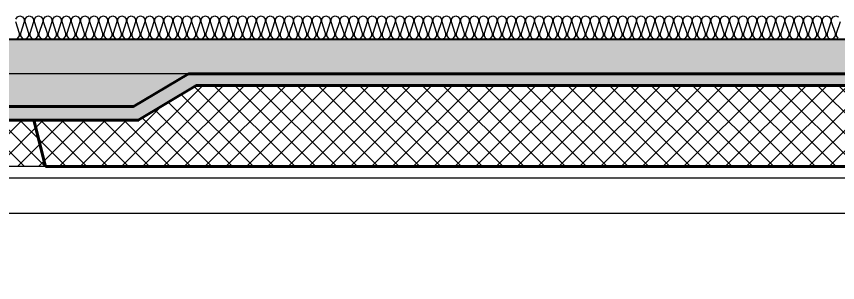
# Model space of a CAD drawing. Header units: millimetres. Extents: x 0 to 420000, y 0 to 297000.
# Drawn here: x 179207 to 182750, y 177200 to 178348 of the extents above; entities that cross this region are included whole.
import ezdxf
from ezdxf.enums import TextEntityAlignment as Align

# ---------------------------------------------------------------- set-up
doc = ezdxf.new("R2010")
doc.units = ezdxf.units.MM
doc.linetypes.add('CEN', pattern=[62, 60, -1, 0, -1])
for name, color, linetype, lineweight in [('A-AXIS-LINE', 1, 'CEN', 15), ('A-CONC-LIN1', 2, 'Continuous', 40), ('A-CONC-LIN2', 7, 'Continuous', 25), ('A-XXXX-INSL1', 15, 'Continuous', 18), ('A-XXXX-INSL2', 8, 'Continuous', 18)]:
    doc.layers.add(name, color=color, linetype=linetype, lineweight=lineweight)
doc.layers.add('A-CONC-SOLD', color=253, linetype='CEN')
doc.layers.add('A-XXXX-NPLT', color=144, linetype='Continuous', lineweight=15, plot=False)
doc.styles.add('맑은고딕', font='')
doc.styles.get('맑은고딕').set_extended_font_data('Malgun Gothic')

# ---------------------------------------------------------------- blocks, each defined once
blk = doc.blocks.new('axis(220316)')
at = {"layer": 'A-AXIS-LINE', "ltscale": 1000}
blk.add_line((4631788.1, -422118.7), (4955413.1, -422118.7), dxfattribs=at)
blk = doc.blocks.new('PS2(횡)')
at = {"layer": 'A-CONC-SOLD'}
h = blk.add_hatch(color=256, dxfattribs=at)
h.dxf.hatch_style = 1
h.paths.add_polyline_path([(1020, 0), (1020, -290), (1700, -290), (1937.4, -150), (9062.6, -150), (9300, -290), (9980, -290), (9980, 0)])
h = blk.add_hatch(color=256, dxfattribs=at)
h.dxf.hatch_style = 1
h.paths.add_polyline_path([(9980, -290), (9980, -350), (9280, -350), (9030, -200), (1970, -200), (1720, -350), (1020, -350), (1020, -290), (1700, -290), (1937.4, -150), (9062.6, -150), (9300, -290)])
at = {"layer": 'A-XXXX-INSL2'}
h = blk.add_hatch(dxfattribs=at)
h.set_pattern_fill('ANSI37', color=256, scale=20)
h.set_pattern_definition([(45, (-244012.5, -188500), (-44.90128, 44.90128), []), (135, (-244012.5, -188500), (-44.90128, -44.90128), [])])
h.paths.add_polyline_path([(1100, -550), (9900, -550), (9900, -350), (9280, -350), (9030, -200), (1970, -200), (1720, -350), (1100, -350)])
at = {"layer": 'A-CONC-LIN1', "color": 2}
for p, q in [((1320, -550), (1270, -350)), ((9680, -550), (9730, -350)), ((1320, -550), (9680, -550))]:
    blk.add_line(p, q, dxfattribs=at)
blk.add_lwpolyline([(9980, -290), (9980, -350), (9280, -350), (9030, -200), (1970, -200), (1720, -350), (1020, -350), (1020, -290), (1700, -290), (1937.4, -150), (9062.6, -150), (9300, -290)], close=True, dxfattribs=at)
at = {"layer": 'A-CONC-LIN2'}
blk.add_line((1020, 0), (9980, 0), dxfattribs=at)
at = {"layer": 'A-XXXX-INSL2'}
for p, q in [((1320, -550), (1100, -550)), ((9680, -550), (9900, -550))]:
    blk.add_line(p, q, dxfattribs=at)
at = {"layer": 'A-XXXX-NPLT'}
for p, q in [((1937.4, -150), (1020, -150)), ((9062.6, -150), (9980, -150))]:
    blk.add_line(p, q, dxfattribs=at)
at = {"layer": 'A-XXXX-NPLT', "style": '맑은고딕'}
blk.add_text('PS2', height=100, dxfattribs=at).set_placement((5500, -75), align=Align.MIDDLE)
blk = doc.blocks.new('횡3층')
at = {"layer": 'A-XXXX-INSL1'}
blk.add_lwpolyline([(4800450.6, -237918.7), (4791750.6, -237918.7), (4791750.6, -238368.7), (4791197, -238368.7), (4791117, -237788.7), (4790084.1, -237788.7), (4790004.1, -238368.7), (4789450.6, -238368.7), (4789450.6, -237918.7), (4780750.6, -237918.7), (4780750.6, -238368.7), (4780197, -238368.7), (4780117, -237788.7), (4779084.1, -237788.7), (4779004.1, -238368.7), (4778450.6, -238368.7), (4778450.6, -237918.7), (4769750.6, -237918.7)], dxfattribs=at)
at = {"layer": 'A-XXXX-INSL2'}
for points in [[(4780790.6, -237318.7), (4780801.6, -237314.7), (4780808.6, -237304.7), (4780808.6, -237293.7), (4780792.6, -237243.7)], [(4780792.6, -237232.7), (4780799.6, -237222.7), (4780810.6, -237218.7), (4780821.6, -237222.7), (4780828.6, -237232.7), (4780828.6, -237243.7), (4780812.6, -237293.7), (4780812.6, -237304.7), (4780819.6, -237314.7), (4780830.6, -237318.7), (4780841.6, -237314.7), (4780848.6, -237304.7), (4780848.6, -237293.7), (4780832.6, -237243.7), (4780832.6, -237232.7), (4780839.6, -237222.7), (4780850.6, -237218.7), (4780861.6, -237222.7), (4780868.6, -237232.7), (4780868.6, -237243.7), (4780852.6, -237293.7), (4780852.6, -237304.7), (4780859.6, -237314.7), (4780870.6, -237318.7), (4780881.6, -237314.7), (4780888.6, -237304.7), (4780888.6, -237293.7), (4780872.6, -237243.7), (4780872.6, -237232.7), (4780879.6, -237222.7), (4780890.6, -237218.7), (4780901.6, -237222.7), (4780908.6, -237232.7), (4780908.6, -237243.7), (4780892.6, -237293.7), (4780892.6, -237304.7), (4780899.6, -237314.7), (4780910.6, -237318.7), (4780921.6, -237314.7), (4780928.6, -237304.7), (4780928.6, -237293.7), (4780912.6, -237243.7), (4780912.6, -237232.7), (4780919.6, -237222.7), (4780930.6, -237218.7), (4780941.6, -237222.7), (4780948.6, -237232.7), (4780948.6, -237243.7), (4780932.6, -237293.7), (4780932.6, -237304.7), (4780939.6, -237314.7), (4780950.6, -237318.7), (4780961.6, -237314.7), (4780968.6, -237304.7), (4780968.6, -237293.7), (4780952.6, -237243.7), (4780952.6, -237232.7), (4780959.6, -237222.7), (4780970.6, -237218.7), (4780981.6, -237222.7), (4780988.6, -237232.7), (4780988.6, -237243.7), (4780972.6, -237293.7), (4780972.6, -237304.7), (4780979.6, -237314.7), (4780990.6, -237318.7), (4781001.6, -237314.7), (4781008.6, -237304.7), (4781008.6, -237293.7), (4780992.6, -237243.7), (4780992.6, -237232.7), (4780999.6, -237222.7), (4781010.6, -237218.7), (4781021.6, -237222.7), (4781028.6, -237232.7), (4781028.6, -237243.7), (4781012.6, -237293.7), (4781012.6, -237304.7), (4781019.6, -237314.7), (4781030.6, -237318.7), (4781041.6, -237314.7), (4781048.6, -237304.7), (4781048.6, -237293.7), (4781032.6, -237243.7), (4781032.6, -237232.7), (4781039.6, -237222.7), (4781050.6, -237218.7), (4781061.6, -237222.7), (4781068.6, -237232.7), (4781068.6, -237243.7), (4781052.6, -237293.7), (4781052.6, -237304.7), (4781059.6, -237314.7), (4781070.6, -237318.7), (4781081.6, -237314.7), (4781088.6, -237304.7), (4781088.6, -237293.7), (4781072.6, -237243.7), (4781072.6, -237232.7), (4781079.6, -237222.7), (4781090.6, -237218.7), (4781101.6, -237222.7), (4781108.6, -237232.7), (4781108.6, -237243.7), (4781092.6, -237293.7), (4781092.6, -237304.7), (4781099.6, -237314.7), (4781110.6, -237318.7), (4781121.6, -237314.7), (4781128.6, -237304.7), (4781128.6, -237293.7), (4781112.6, -237243.7), (4781112.6, -237232.7), (4781119.6, -237222.7), (4781130.6, -237218.7), (4781141.6, -237222.7), (4781148.6, -237232.7), (4781148.6, -237243.7), (4781132.6, -237293.7), (4781132.6, -237304.7), (4781139.6, -237314.7), (4781150.6, -237318.7), (4781161.6, -237314.7), (4781168.6, -237304.7), (4781168.6, -237293.7), (4781152.6, -237243.7), (4781152.6, -237232.7), (4781159.6, -237222.7), (4781170.6, -237218.7), (4781181.6, -237222.7), (4781188.6, -237232.7), (4781188.6, -237243.7), (4781172.6, -237293.7), (4781172.6, -237304.7), (4781179.6, -237314.7), (4781190.6, -237318.7), (4781201.6, -237314.7), (4781208.6, -237304.7), (4781208.6, -237293.7), (4781192.6, -237243.7), (4781192.6, -237232.7), (4781199.6, -237222.7), (4781210.6, -237218.7), (4781221.6, -237222.7), (4781228.6, -237232.7), (4781228.6, -237243.7), (4781212.6, -237293.7), (4781212.6, -237304.7), (4781219.6, -237314.7), (4781230.6, -237318.7), (4781241.6, -237314.7), (4781248.6, -237304.7), (4781248.6, -237293.7), (4781232.6, -237243.7), (4781232.6, -237232.7), (4781239.6, -237222.7), (4781250.6, -237218.7), (4781261.6, -237222.7), (4781268.6, -237232.7), (4781268.6, -237243.7), (4781252.6, -237293.7), (4781252.6, -237304.7), (4781259.6, -237314.7), (4781270.6, -237318.7), (4781281.6, -237314.7), (4781288.6, -237304.7), (4781288.6, -237293.7), (4781272.6, -237243.7), (4781272.6, -237232.7), (4781279.6, -237222.7), (4781290.6, -237218.7), (4781301.6, -237222.7), (4781308.6, -237232.7), (4781308.6, -237243.7), (4781292.6, -237293.7), (4781292.6, -237304.7), (4781299.6, -237314.7), (4781310.6, -237318.7), (4781321.6, -237314.7), (4781328.6, -237304.7), (4781328.6, -237293.7), (4781312.6, -237243.7), (4781312.6, -237232.7), (4781319.6, -237222.7), (4781330.6, -237218.7), (4781341.6, -237222.7), (4781348.6, -237232.7), (4781348.6, -237243.7), (4781332.6, -237293.7), (4781332.6, -237304.7), (4781339.6, -237314.7), (4781350.6, -237318.7), (4781361.6, -237314.7), (4781368.6, -237304.7), (4781368.6, -237293.7), (4781352.6, -237243.7), (4781352.6, -237232.7), (4781359.6, -237222.7), (4781370.6, -237218.7), (4781381.6, -237222.7), (4781388.6, -237232.7), (4781388.6, -237243.7), (4781372.6, -237293.7), (4781372.6, -237304.7), (4781379.6, -237314.7), (4781390.6, -237318.7), (4781401.6, -237314.7), (4781408.6, -237304.7), (4781408.6, -237293.7), (4781392.6, -237243.7), (4781392.6, -237232.7), (4781399.6, -237222.7), (4781410.6, -237218.7), (4781421.6, -237222.7), (4781428.6, -237232.7), (4781428.6, -237243.7), (4781412.6, -237293.7), (4781412.6, -237304.7), (4781419.6, -237314.7), (4781430.6, -237318.7), (4781441.6, -237314.7), (4781448.6, -237304.7), (4781448.6, -237293.7), (4781432.6, -237243.7), (4781432.6, -237232.7), (4781439.6, -237222.7), (4781450.6, -237218.7), (4781461.6, -237222.7), (4781468.6, -237232.7), (4781468.6, -237243.7), (4781452.6, -237293.7), (4781452.6, -237304.7), (4781459.6, -237314.7), (4781470.6, -237318.7), (4781481.6, -237314.7), (4781488.6, -237304.7), (4781488.6, -237293.7), (4781472.6, -237243.7), (4781472.6, -237232.7), (4781479.6, -237222.7), (4781490.6, -237218.7), (4781501.6, -237222.7), (4781508.6, -237232.7), (4781508.6, -237243.7), (4781492.6, -237293.7), (4781492.6, -237304.7), (4781499.6, -237314.7), (4781510.6, -237318.7), (4781521.6, -237314.7), (4781528.6, -237304.7), (4781528.6, -237293.7), (4781512.6, -237243.7), (4781512.6, -237232.7), (4781519.6, -237222.7), (4781530.6, -237218.7), (4781541.6, -237222.7), (4781548.6, -237232.7), (4781548.6, -237243.7), (4781532.6, -237293.7), (4781532.6, -237304.7), (4781539.6, -237314.7), (4781550.6, -237318.7), (4781561.6, -237314.7), (4781568.6, -237304.7), (4781568.6, -237293.7), (4781552.6, -237243.7), (4781552.6, -237232.7), (4781559.6, -237222.7), (4781570.6, -237218.7), (4781581.6, -237222.7), (4781588.6, -237232.7), (4781588.6, -237243.7), (4781572.6, -237293.7), (4781572.6, -237304.7), (4781579.6, -237314.7), (4781590.6, -237318.7), (4781601.6, -237314.7), (4781608.6, -237304.7), (4781608.6, -237293.7), (4781592.6, -237243.7), (4781592.6, -237232.7), (4781599.6, -237222.7), (4781610.6, -237218.7), (4781621.6, -237222.7), (4781628.6, -237232.7), (4781628.6, -237243.7), (4781612.6, -237293.7), (4781612.6, -237304.7), (4781619.6, -237314.7), (4781630.6, -237318.7), (4781641.6, -237314.7), (4781648.6, -237304.7), (4781648.6, -237293.7), (4781632.6, -237243.7), (4781632.6, -237232.7), (4781639.6, -237222.7), (4781650.6, -237218.7), (4781661.6, -237222.7), (4781668.6, -237232.7), (4781668.6, -237243.7), (4781652.6, -237293.7), (4781652.6, -237304.7), (4781659.6, -237314.7), (4781670.6, -237318.7), (4781681.6, -237314.7), (4781688.6, -237304.7), (4781688.6, -237293.7), (4781672.6, -237243.7), (4781672.6, -237232.7), (4781679.6, -237222.7), (4781690.6, -237218.7), (4781701.6, -237222.7), (4781708.6, -237232.7), (4781708.6, -237243.7), (4781692.6, -237293.7), (4781692.6, -237304.7), (4781699.6, -237314.7), (4781710.6, -237318.7), (4781721.6, -237314.7), (4781728.6, -237304.7), (4781728.6, -237293.7), (4781712.6, -237243.7), (4781712.6, -237232.7), (4781719.6, -237222.7), (4781730.6, -237218.7), (4781741.6, -237222.7), (4781748.6, -237232.7), (4781748.6, -237243.7), (4781732.6, -237293.7), (4781732.6, -237304.7), (4781739.6, -237314.7), (4781750.6, -237318.7), (4781761.6, -237314.7), (4781768.6, -237304.7), (4781768.6, -237293.7), (4781752.6, -237243.7), (4781752.6, -237232.7), (4781759.6, -237222.7), (4781770.6, -237218.7), (4781781.6, -237222.7), (4781788.6, -237232.7), (4781788.6, -237243.7), (4781772.6, -237293.7), (4781772.6, -237304.7), (4781779.6, -237314.7), (4781790.6, -237318.7), (4781801.6, -237314.7), (4781808.6, -237304.7), (4781808.6, -237293.7), (4781792.6, -237243.7), (4781792.6, -237232.7), (4781799.6, -237222.7), (4781810.6, -237218.7), (4781821.6, -237222.7), (4781828.6, -237232.7), (4781828.6, -237243.7), (4781812.6, -237293.7), (4781812.6, -237304.7), (4781819.6, -237314.7), (4781830.6, -237318.7), (4781841.6, -237314.7), (4781848.6, -237304.7), (4781848.6, -237293.7), (4781832.6, -237243.7), (4781832.6, -237232.7), (4781839.6, -237222.7), (4781850.6, -237218.7), (4781861.6, -237222.7), (4781868.6, -237232.7), (4781868.6, -237243.7), (4781852.6, -237293.7), (4781852.6, -237304.7), (4781859.6, -237314.7), (4781870.6, -237318.7), (4781881.6, -237314.7), (4781888.6, -237304.7), (4781888.6, -237293.7), (4781872.6, -237243.7), (4781872.6, -237232.7), (4781879.6, -237222.7), (4781890.6, -237218.7), (4781901.6, -237222.7), (4781908.6, -237232.7), (4781908.6, -237243.7), (4781892.6, -237293.7), (4781892.6, -237304.7), (4781899.6, -237314.7), (4781910.6, -237318.7), (4781921.6, -237314.7), (4781928.6, -237304.7), (4781928.6, -237293.7), (4781912.6, -237243.7), (4781912.6, -237232.7), (4781919.6, -237222.7), (4781930.6, -237218.7), (4781941.6, -237222.7), (4781948.6, -237232.7), (4781948.6, -237243.7), (4781932.6, -237293.7), (4781932.6, -237304.7), (4781939.6, -237314.7), (4781950.6, -237318.7), (4781961.6, -237314.7), (4781968.6, -237304.7), (4781968.6, -237293.7), (4781952.6, -237243.7), (4781952.6, -237232.7), (4781959.6, -237222.7), (4781970.6, -237218.7), (4781981.6, -237222.7), (4781988.6, -237232.7), (4781988.6, -237243.7), (4781972.6, -237293.7), (4781972.6, -237304.7), (4781979.6, -237314.7), (4781990.6, -237318.7), (4782001.6, -237314.7), (4782008.6, -237304.7), (4782008.6, -237293.7), (4781992.6, -237243.7), (4781992.6, -237232.7), (4781999.6, -237222.7), (4782010.6, -237218.7), (4782021.6, -237222.7), (4782028.6, -237232.7), (4782028.6, -237243.7), (4782012.6, -237293.7), (4782012.6, -237304.7), (4782019.6, -237314.7), (4782030.6, -237318.7), (4782041.6, -237314.7), (4782048.6, -237304.7), (4782048.6, -237293.7), (4782032.6, -237243.7), (4782032.6, -237232.7), (4782039.6, -237222.7), (4782050.6, -237218.7), (4782061.6, -237222.7), (4782068.6, -237232.7), (4782068.6, -237243.7), (4782052.6, -237293.7), (4782052.6, -237304.7), (4782059.6, -237314.7), (4782070.6, -237318.7), (4782081.6, -237314.7), (4782088.6, -237304.7), (4782088.6, -237293.7), (4782072.6, -237243.7), (4782072.6, -237232.7), (4782079.6, -237222.7), (4782090.6, -237218.7), (4782101.6, -237222.7), (4782108.6, -237232.7), (4782108.6, -237243.7), (4782092.6, -237293.7), (4782092.6, -237304.7), (4782099.6, -237314.7), (4782110.6, -237318.7), (4782121.6, -237314.7), (4782128.6, -237304.7), (4782128.6, -237293.7), (4782112.6, -237243.7), (4782112.6, -237232.7), (4782119.6, -237222.7), (4782130.6, -237218.7), (4782141.6, -237222.7), (4782148.6, -237232.7), (4782148.6, -237243.7), (4782132.6, -237293.7), (4782132.6, -237304.7), (4782139.6, -237314.7), (4782150.6, -237318.7), (4782161.6, -237314.7), (4782168.6, -237304.7), (4782168.6, -237293.7), (4782152.6, -237243.7), (4782152.6, -237232.7), (4782159.6, -237222.7), (4782170.6, -237218.7), (4782181.6, -237222.7), (4782188.6, -237232.7), (4782188.6, -237243.7), (4782172.6, -237293.7), (4782172.6, -237304.7), (4782179.6, -237314.7), (4782190.6, -237318.7), (4782201.6, -237314.7), (4782208.6, -237304.7), (4782208.6, -237293.7), (4782192.6, -237243.7), (4782192.6, -237232.7), (4782199.6, -237222.7), (4782210.6, -237218.7), (4782221.6, -237222.7), (4782228.6, -237232.7), (4782228.6, -237243.7), (4782212.6, -237293.7), (4782212.6, -237304.7), (4782219.6, -237314.7), (4782230.6, -237318.7), (4782241.6, -237314.7), (4782248.6, -237304.7), (4782248.6, -237293.7), (4782232.6, -237243.7), (4782232.6, -237232.7), (4782239.6, -237222.7), (4782250.6, -237218.7), (4782261.6, -237222.7), (4782268.6, -237232.7), (4782268.6, -237243.7), (4782252.6, -237293.7), (4782252.6, -237304.7), (4782259.6, -237314.7), (4782270.6, -237318.7), (4782281.6, -237314.7), (4782288.6, -237304.7), (4782288.6, -237293.7), (4782272.6, -237243.7), (4782272.6, -237232.7), (4782279.6, -237222.7), (4782290.6, -237218.7), (4782301.6, -237222.7), (4782308.6, -237232.7), (4782308.6, -237243.7), (4782292.6, -237293.7), (4782292.6, -237304.7), (4782299.6, -237314.7), (4782310.6, -237318.7), (4782321.6, -237314.7), (4782328.6, -237304.7), (4782328.6, -237293.7), (4782312.6, -237243.7), (4782312.6, -237232.7), (4782319.6, -237222.7), (4782330.6, -237218.7), (4782341.6, -237222.7), (4782348.6, -237232.7), (4782348.6, -237243.7), (4782332.6, -237293.7), (4782332.6, -237304.7), (4782339.6, -237314.7), (4782350.6, -237318.7), (4782361.6, -237314.7), (4782368.6, -237304.7), (4782368.6, -237293.7), (4782352.6, -237243.7), (4782352.6, -237232.7), (4782359.6, -237222.7), (4782370.6, -237218.7), (4782381.6, -237222.7), (4782388.6, -237232.7), (4782388.6, -237243.7), (4782372.6, -237293.7), (4782372.6, -237304.7), (4782379.6, -237314.7), (4782390.6, -237318.7), (4782401.6, -237314.7), (4782408.6, -237304.7), (4782408.6, -237293.7), (4782392.6, -237243.7), (4782392.6, -237232.7), (4782399.6, -237222.7), (4782410.6, -237218.7), (4782421.6, -237222.7), (4782428.6, -237232.7), (4782428.6, -237243.7), (4782412.6, -237293.7), (4782412.6, -237304.7), (4782419.6, -237314.7), (4782430.6, -237318.7), (4782441.6, -237314.7), (4782448.6, -237304.7), (4782448.6, -237293.7), (4782432.6, -237243.7), (4782432.6, -237232.7), (4782439.6, -237222.7), (4782450.6, -237218.7), (4782461.6, -237222.7), (4782468.6, -237232.7), (4782468.6, -237243.7), (4782452.6, -237293.7), (4782452.6, -237304.7), (4782459.6, -237314.7), (4782470.6, -237318.7), (4782481.6, -237314.7), (4782488.6, -237304.7), (4782488.6, -237293.7), (4782472.6, -237243.7), (4782472.6, -237232.7), (4782479.6, -237222.7), (4782490.6, -237218.7), (4782501.6, -237222.7), (4782508.6, -237232.7), (4782508.6, -237243.7), (4782492.6, -237293.7), (4782492.6, -237304.7), (4782499.6, -237314.7), (4782510.6, -237318.7), (4782521.6, -237314.7), (4782528.6, -237304.7), (4782528.6, -237293.7), (4782512.6, -237243.7), (4782512.6, -237232.7), (4782519.6, -237222.7), (4782530.6, -237218.7), (4782541.6, -237222.7), (4782548.6, -237232.7), (4782548.6, -237243.7), (4782532.6, -237293.7), (4782532.6, -237304.7), (4782539.6, -237314.7), (4782550.6, -237318.7), (4782561.6, -237314.7), (4782568.6, -237304.7), (4782568.6, -237293.7), (4782552.6, -237243.7), (4782552.6, -237232.7), (4782559.6, -237222.7), (4782570.6, -237218.7), (4782581.6, -237222.7), (4782588.6, -237232.7), (4782588.6, -237243.7), (4782572.6, -237293.7), (4782572.6, -237304.7), (4782579.6, -237314.7), (4782590.6, -237318.7), (4782601.6, -237314.7), (4782608.6, -237304.7), (4782608.6, -237293.7), (4782592.6, -237243.7), (4782592.6, -237232.7), (4782599.6, -237222.7), (4782610.6, -237218.7), (4782621.6, -237222.7), (4782628.6, -237232.7), (4782628.6, -237243.7), (4782612.6, -237293.7), (4782612.6, -237304.7), (4782619.6, -237314.7), (4782630.6, -237318.7), (4782641.6, -237314.7), (4782648.6, -237304.7), (4782648.6, -237293.7), (4782632.6, -237243.7), (4782632.6, -237232.7), (4782639.6, -237222.7), (4782650.6, -237218.7), (4782661.6, -237222.7), (4782668.6, -237232.7), (4782668.6, -237243.7), (4782652.6, -237293.7), (4782652.6, -237304.7), (4782659.6, -237314.7), (4782670.6, -237318.7), (4782681.6, -237314.7), (4782688.6, -237304.7), (4782688.6, -237293.7), (4782672.6, -237243.7), (4782672.6, -237232.7), (4782679.6, -237222.7), (4782690.6, -237218.7), (4782701.6, -237222.7), (4782708.6, -237232.7), (4782708.6, -237243.7), (4782692.6, -237293.7), (4782692.6, -237304.7), (4782699.6, -237314.7), (4782710.6, -237318.7), (4782721.6, -237314.7), (4782728.6, -237304.7), (4782728.6, -237293.7), (4782712.6, -237243.7), (4782712.6, -237232.7), (4782719.6, -237222.7), (4782730.6, -237218.7), (4782741.6, -237222.7), (4782748.6, -237232.7), (4782748.6, -237243.7), (4782732.6, -237293.7), (4782732.6, -237304.7), (4782739.6, -237314.7), (4782750.6, -237318.7), (4782761.6, -237314.7), (4782768.6, -237304.7), (4782768.6, -237293.7), (4782752.6, -237243.7), (4782752.6, -237232.7), (4782759.6, -237222.7), (4782770.6, -237218.7), (4782781.6, -237222.7), (4782788.6, -237232.7), (4782788.6, -237243.7), (4782772.6, -237293.7), (4782772.6, -237304.7), (4782779.6, -237314.7), (4782790.6, -237318.7), (4782801.6, -237314.7), (4782808.6, -237304.7), (4782808.6, -237293.7), (4782792.6, -237243.7), (4782792.6, -237232.7), (4782799.6, -237222.7), (4782810.6, -237218.7), (4782821.6, -237222.7), (4782828.6, -237232.7), (4782828.6, -237243.7), (4782812.6, -237293.7), (4782812.6, -237304.7), (4782819.6, -237314.7), (4782830.6, -237318.7), (4782841.6, -237314.7), (4782848.6, -237304.7), (4782848.6, -237293.7), (4782832.6, -237243.7), (4782832.6, -237232.7), (4782839.6, -237222.7), (4782850.6, -237218.7), (4782861.6, -237222.7), (4782868.6, -237232.7), (4782868.6, -237243.7), (4782852.6, -237293.7), (4782852.6, -237304.7), (4782859.6, -237314.7), (4782870.6, -237318.7), (4782881.6, -237314.7), (4782888.6, -237304.7), (4782888.6, -237293.7), (4782872.6, -237243.7), (4782872.6, -237232.7), (4782879.6, -237222.7), (4782890.6, -237218.7), (4782901.6, -237222.7), (4782908.6, -237232.7), (4782908.6, -237243.7), (4782892.6, -237293.7), (4782892.6, -237304.7), (4782899.6, -237314.7), (4782910.6, -237318.7), (4782921.6, -237314.7), (4782928.6, -237304.7), (4782928.6, -237293.7), (4782912.6, -237243.7), (4782912.6, -237232.7), (4782919.6, -237222.7), (4782930.6, -237218.7), (4782941.6, -237222.7), (4782948.6, -237232.7), (4782948.6, -237243.7), (4782932.6, -237293.7), (4782932.6, -237304.7), (4782939.6, -237314.7), (4782950.6, -237318.7), (4782961.6, -237314.7), (4782968.6, -237304.7), (4782968.6, -237293.7), (4782952.6, -237243.7), (4782952.6, -237232.7), (4782959.6, -237222.7), (4782970.6, -237218.7), (4782981.6, -237222.7), (4782988.6, -237232.7), (4782988.6, -237243.7), (4782972.6, -237293.7), (4782972.6, -237304.7), (4782979.6, -237314.7), (4782990.6, -237318.7), (4783001.6, -237314.7), (4783008.6, -237304.7), (4783008.6, -237293.7), (4782992.6, -237243.7), (4782992.6, -237232.7), (4782999.6, -237222.7), (4783010.6, -237218.7), (4783021.6, -237222.7), (4783028.6, -237232.7), (4783028.6, -237243.7), (4783012.6, -237293.7), (4783012.6, -237304.7), (4783019.6, -237314.7), (4783030.6, -237318.7), (4783041.6, -237314.7), (4783048.6, -237304.7), (4783048.6, -237293.7), (4783032.6, -237243.7), (4783032.6, -237232.7), (4783039.6, -237222.7), (4783050.6, -237218.7), (4783061.6, -237222.7), (4783068.6, -237232.7), (4783068.6, -237243.7), (4783052.6, -237293.7), (4783052.6, -237304.7), (4783059.6, -237314.7), (4783070.6, -237318.7), (4783081.6, -237314.7), (4783088.6, -237304.7), (4783088.6, -237293.7), (4783072.6, -237243.7), (4783072.6, -237232.7), (4783079.6, -237222.7), (4783090.6, -237218.7), (4783101.6, -237222.7), (4783108.6, -237232.7), (4783108.6, -237243.7), (4783092.6, -237293.7), (4783092.6, -237304.7), (4783099.6, -237314.7), (4783110.6, -237318.7), (4783121.6, -237314.7), (4783128.6, -237304.7), (4783128.6, -237293.7), (4783112.6, -237243.7), (4783112.6, -237232.7), (4783119.6, -237222.7), (4783130.6, -237218.7), (4783141.6, -237222.7), (4783148.6, -237232.7), (4783148.6, -237243.7), (4783132.6, -237293.7), (4783132.6, -237304.7), (4783139.6, -237314.7), (4783150.6, -237318.7), (4783161.6, -237314.7), (4783168.6, -237304.7), (4783168.6, -237293.7), (4783152.6, -237243.7), (4783152.6, -237232.7), (4783159.6, -237222.7), (4783170.6, -237218.7), (4783181.6, -237222.7), (4783188.6, -237232.7), (4783188.6, -237243.7), (4783172.6, -237293.7), (4783172.6, -237304.7), (4783179.6, -237314.7), (4783190.6, -237318.7), (4783201.6, -237314.7), (4783208.6, -237304.7), (4783208.6, -237293.7), (4783192.6, -237243.7), (4783192.6, -237232.7), (4783199.6, -237222.7), (4783210.6, -237218.7), (4783221.6, -237222.7), (4783228.6, -237232.7), (4783228.6, -237243.7), (4783212.6, -237293.7), (4783212.6, -237304.7), (4783219.6, -237314.7), (4783230.6, -237318.7), (4783241.6, -237314.7), (4783248.6, -237304.7), (4783248.6, -237293.7), (4783232.6, -237243.7), (4783232.6, -237232.7), (4783239.6, -237222.7), (4783250.6, -237218.7), (4783261.6, -237222.7), (4783268.6, -237232.7), (4783268.6, -237243.7), (4783252.6, -237293.7), (4783252.6, -237304.7), (4783259.6, -237314.7), (4783270.6, -237318.7), (4783281.6, -237314.7), (4783288.6, -237304.7), (4783288.6, -237293.7), (4783272.6, -237243.7), (4783272.6, -237232.7), (4783279.6, -237222.7), (4783290.6, -237218.7), (4783301.6, -237222.7), (4783308.6, -237232.7), (4783308.6, -237243.7), (4783292.6, -237293.7), (4783292.6, -237304.7), (4783299.6, -237314.7), (4783310.6, -237318.7), (4783321.6, -237314.7), (4783328.6, -237304.7), (4783328.6, -237293.7), (4783312.6, -237243.7), (4783312.6, -237232.7), (4783319.6, -237222.7), (4783330.6, -237218.7), (4783341.6, -237222.7), (4783348.6, -237232.7), (4783348.6, -237243.7), (4783332.6, -237293.7), (4783332.6, -237304.7), (4783339.6, -237314.7), (4783350.6, -237318.7), (4783361.6, -237314.7), (4783368.6, -237304.7), (4783368.6, -237293.7), (4783352.6, -237243.7), (4783352.6, -237232.7), (4783359.6, -237222.7), (4783370.6, -237218.7), (4783381.6, -237222.7), (4783388.6, -237232.7), (4783388.6, -237243.7), (4783372.6, -237293.7), (4783372.6, -237304.7), (4783379.6, -237314.7), (4783390.6, -237318.7), (4783401.6, -237314.7), (4783408.6, -237304.7), (4783408.6, -237293.7), (4783392.6, -237243.7), (4783392.6, -237232.7), (4783399.6, -237222.7), (4783410.6, -237218.7), (4783421.6, -237222.7), (4783428.6, -237232.7), (4783428.6, -237243.7), (4783412.6, -237293.7), (4783412.6, -237304.7), (4783419.6, -237314.7), (4783430.6, -237318.7), (4783441.6, -237314.7), (4783448.6, -237304.7), (4783448.6, -237293.7), (4783432.6, -237243.7), (4783432.6, -237232.7), (4783439.6, -237222.7), (4783450.6, -237218.7), (4783461.6, -237222.7), (4783468.6, -237232.7), (4783468.6, -237243.7), (4783452.6, -237293.7), (4783452.6, -237304.7), (4783459.6, -237314.7), (4783470.6, -237318.7), (4783481.6, -237314.7), (4783488.6, -237304.7), (4783488.6, -237293.7), (4783472.6, -237243.7), (4783472.6, -237232.7), (4783479.6, -237222.7), (4783490.6, -237218.7), (4783501.6, -237222.7), (4783508.6, -237232.7), (4783508.6, -237243.7), (4783492.6, -237293.7), (4783492.6, -237304.7), (4783499.6, -237314.7), (4783510.6, -237318.7), (4783521.6, -237314.7), (4783528.6, -237304.7), (4783528.6, -237293.7), (4783512.6, -237243.7), (4783512.6, -237232.7), (4783519.6, -237222.7), (4783530.6, -237218.7), (4783541.6, -237222.7), (4783548.6, -237232.7), (4783548.6, -237243.7), (4783532.6, -237293.7), (4783532.6, -237304.7), (4783539.6, -237314.7), (4783550.6, -237318.7), (4783561.6, -237314.7), (4783568.6, -237304.7), (4783568.6, -237293.7), (4783552.6, -237243.7), (4783552.6, -237232.7), (4783559.6, -237222.7), (4783570.6, -237218.7), (4783581.6, -237222.7), (4783588.6, -237232.7), (4783588.6, -237243.7), (4783572.6, -237293.7), (4783572.6, -237304.7), (4783579.6, -237314.7), (4783590.6, -237318.7), (4783601.6, -237314.7), (4783608.6, -237304.7), (4783608.6, -237293.7), (4783592.6, -237243.7), (4783592.6, -237232.7), (4783599.6, -237222.7), (4783610.6, -237218.7), (4783621.6, -237222.7), (4783628.6, -237232.7), (4783628.6, -237243.7), (4783612.6, -237293.7), (4783612.6, -237304.7), (4783619.6, -237314.7), (4783630.6, -237318.7), (4783641.6, -237314.7), (4783648.6, -237304.7), (4783648.6, -237293.7), (4783632.6, -237243.7), (4783632.6, -237232.7), (4783639.6, -237222.7), (4783650.6, -237218.7), (4783661.6, -237222.7), (4783668.6, -237232.7), (4783668.6, -237243.7), (4783652.6, -237293.7), (4783652.6, -237304.7), (4783659.6, -237314.7), (4783670.6, -237318.7), (4783681.6, -237314.7), (4783688.6, -237304.7), (4783688.6, -237293.7), (4783672.6, -237243.7), (4783672.6, -237232.7), (4783679.6, -237222.7), (4783690.6, -237218.7), (4783701.6, -237222.7), (4783708.6, -237232.7), (4783708.6, -237243.7), (4783692.6, -237293.7), (4783692.6, -237304.7), (4783699.6, -237314.7), (4783710.6, -237318.7), (4783721.6, -237314.7), (4783728.6, -237304.7), (4783728.6, -237293.7), (4783712.6, -237243.7), (4783712.6, -237232.7), (4783719.6, -237222.7), (4783730.6, -237218.7), (4783741.6, -237222.7), (4783748.6, -237232.7), (4783748.6, -237243.7), (4783732.6, -237293.7), (4783732.6, -237304.7), (4783739.6, -237314.7), (4783750.6, -237318.7), (4783761.6, -237314.7), (4783768.6, -237304.7), (4783768.6, -237293.7), (4783752.6, -237243.7), (4783752.6, -237232.7), (4783759.6, -237222.7), (4783770.6, -237218.7), (4783781.6, -237222.7), (4783788.6, -237232.7), (4783788.6, -237243.7), (4783772.6, -237293.7), (4783772.6, -237304.7), (4783779.6, -237314.7), (4783790.6, -237318.7), (4783801.6, -237314.7), (4783808.6, -237304.7), (4783808.6, -237293.7), (4783792.6, -237243.7), (4783792.6, -237232.7), (4783799.6, -237222.7), (4783810.6, -237218.7), (4783821.6, -237222.7), (4783828.6, -237232.7), (4783828.6, -237243.7), (4783812.6, -237293.7), (4783812.6, -237304.7), (4783819.6, -237314.7), (4783830.6, -237318.7), (4783841.6, -237314.7), (4783848.6, -237304.7), (4783848.6, -237293.7), (4783832.6, -237243.7), (4783832.6, -237232.7), (4783839.6, -237222.7), (4783850.6, -237218.7), (4783861.6, -237222.7), (4783868.6, -237232.7), (4783868.6, -237243.7), (4783852.6, -237293.7), (4783852.6, -237304.7), (4783859.6, -237314.7), (4783870.6, -237318.7), (4783881.6, -237314.7), (4783888.6, -237304.7), (4783888.6, -237293.7), (4783872.6, -237243.7), (4783872.6, -237232.7), (4783879.6, -237222.7), (4783890.6, -237218.7), (4783901.6, -237222.7), (4783908.6, -237232.7), (4783908.6, -237243.7), (4783892.6, -237293.7), (4783892.6, -237304.7), (4783899.6, -237314.7), (4783910.6, -237318.7), (4783921.6, -237314.7), (4783928.6, -237304.7), (4783928.6, -237293.7), (4783912.6, -237243.7), (4783912.6, -237232.7), (4783919.6, -237222.7), (4783930.6, -237218.7), (4783941.6, -237222.7), (4783948.6, -237232.7), (4783948.6, -237243.7), (4783932.6, -237293.7), (4783932.6, -237304.7), (4783939.6, -237314.7), (4783950.6, -237318.7), (4783961.6, -237314.7), (4783968.6, -237304.7), (4783968.6, -237293.7), (4783952.6, -237243.7), (4783952.6, -237232.7), (4783959.6, -237222.7), (4783970.6, -237218.7), (4783981.6, -237222.7), (4783988.6, -237232.7), (4783988.6, -237243.7), (4783972.6, -237293.7), (4783972.6, -237304.7), (4783979.6, -237314.7), (4783990.6, -237318.7), (4784001.6, -237314.7), (4784008.6, -237304.7), (4784008.6, -237293.7), (4783992.6, -237243.7), (4783992.6, -237232.7), (4783999.6, -237222.7), (4784010.6, -237218.7), (4784021.6, -237222.7), (4784028.6, -237232.7), (4784028.6, -237243.7), (4784012.6, -237293.7), (4784012.6, -237304.7), (4784019.6, -237314.7), (4784030.6, -237318.7), (4784041.6, -237314.7), (4784048.6, -237304.7), (4784048.6, -237293.7), (4784032.6, -237243.7), (4784032.6, -237232.7), (4784039.6, -237222.7), (4784050.6, -237218.7), (4784061.6, -237222.7), (4784068.6, -237232.7), (4784068.6, -237243.7), (4784052.6, -237293.7), (4784052.6, -237304.7), (4784059.6, -237314.7), (4784070.6, -237318.7), (4784081.6, -237314.7), (4784088.6, -237304.7), (4784088.6, -237293.7), (4784072.6, -237243.7), (4784072.6, -237232.7), (4784079.6, -237222.7), (4784090.6, -237218.7), (4784101.6, -237222.7), (4784108.6, -237232.7), (4784108.6, -237243.7), (4784092.6, -237293.7), (4784092.6, -237304.7), (4784099.6, -237314.7), (4784110.6, -237318.7), (4784121.6, -237314.7), (4784128.6, -237304.7), (4784128.6, -237293.7), (4784112.6, -237243.7), (4784112.6, -237232.7), (4784119.6, -237222.7), (4784130.6, -237218.7), (4784141.6, -237222.7), (4784148.6, -237232.7), (4784148.6, -237243.7), (4784132.6, -237293.7), (4784132.6, -237304.7), (4784139.6, -237314.7), (4784150.6, -237318.7), (4784161.6, -237314.7), (4784168.6, -237304.7), (4784168.6, -237293.7), (4784152.6, -237243.7), (4784152.6, -237232.7), (4784159.6, -237222.7), (4784170.6, -237218.7), (4784181.6, -237222.7), (4784188.6, -237232.7), (4784188.6, -237243.7), (4784172.6, -237293.7), (4784172.6, -237304.7), (4784179.6, -237314.7), (4784190.6, -237318.7), (4784201.6, -237314.7), (4784208.6, -237304.7), (4784208.6, -237293.7), (4784192.6, -237243.7), (4784192.6, -237232.7), (4784199.6, -237222.7), (4784210.6, -237218.7), (4784221.6, -237222.7), (4784228.6, -237232.7), (4784228.6, -237243.7), (4784212.6, -237293.7), (4784212.6, -237304.7), (4784219.6, -237314.7), (4784230.6, -237318.7), (4784241.6, -237314.7), (4784248.6, -237304.7), (4784248.6, -237293.7), (4784232.6, -237243.7), (4784232.6, -237232.7), (4784239.6, -237222.7), (4784250.6, -237218.7), (4784261.6, -237222.7), (4784268.6, -237232.7), (4784268.6, -237243.7), (4784252.6, -237293.7), (4784252.6, -237304.7), (4784259.6, -237314.7), (4784270.6, -237318.7), (4784281.6, -237314.7), (4784288.6, -237304.7), (4784288.6, -237293.7), (4784272.6, -237243.7), (4784272.6, -237232.7), (4784279.6, -237222.7), (4784290.6, -237218.7), (4784301.6, -237222.7), (4784308.6, -237232.7), (4784308.6, -237243.7), (4784292.6, -237293.7), (4784292.6, -237304.7), (4784299.6, -237314.7), (4784310.6, -237318.7), (4784321.6, -237314.7), (4784328.6, -237304.7), (4784328.6, -237293.7), (4784312.6, -237243.7), (4784312.6, -237232.7), (4784319.6, -237222.7), (4784330.6, -237218.7), (4784341.6, -237222.7)], [(4784348.6, -237243.7), (4784332.6, -237293.7), (4784332.6, -237304.7), (4784339.6, -237314.7)]]:
    blk.add_lwpolyline(points, dxfattribs=at)
blk.add_blockref('PS2(횡)', (4779600.6, -237318.7))

msp = doc.modelspace()

# ---------------------------------------------------------------- block references
at = {"layer": 'A-AXIS-LINE'}
msp.add_blockref('axis(220316)', (-4581588.1, 599618.7), dxfattribs=at)
at = {"layer": 'A-CONC-LIN1'}
msp.add_blockref('횡3층', (-4601588.1, 415568.7), dxfattribs=at)

doc.saveas('drawing.dxf')
